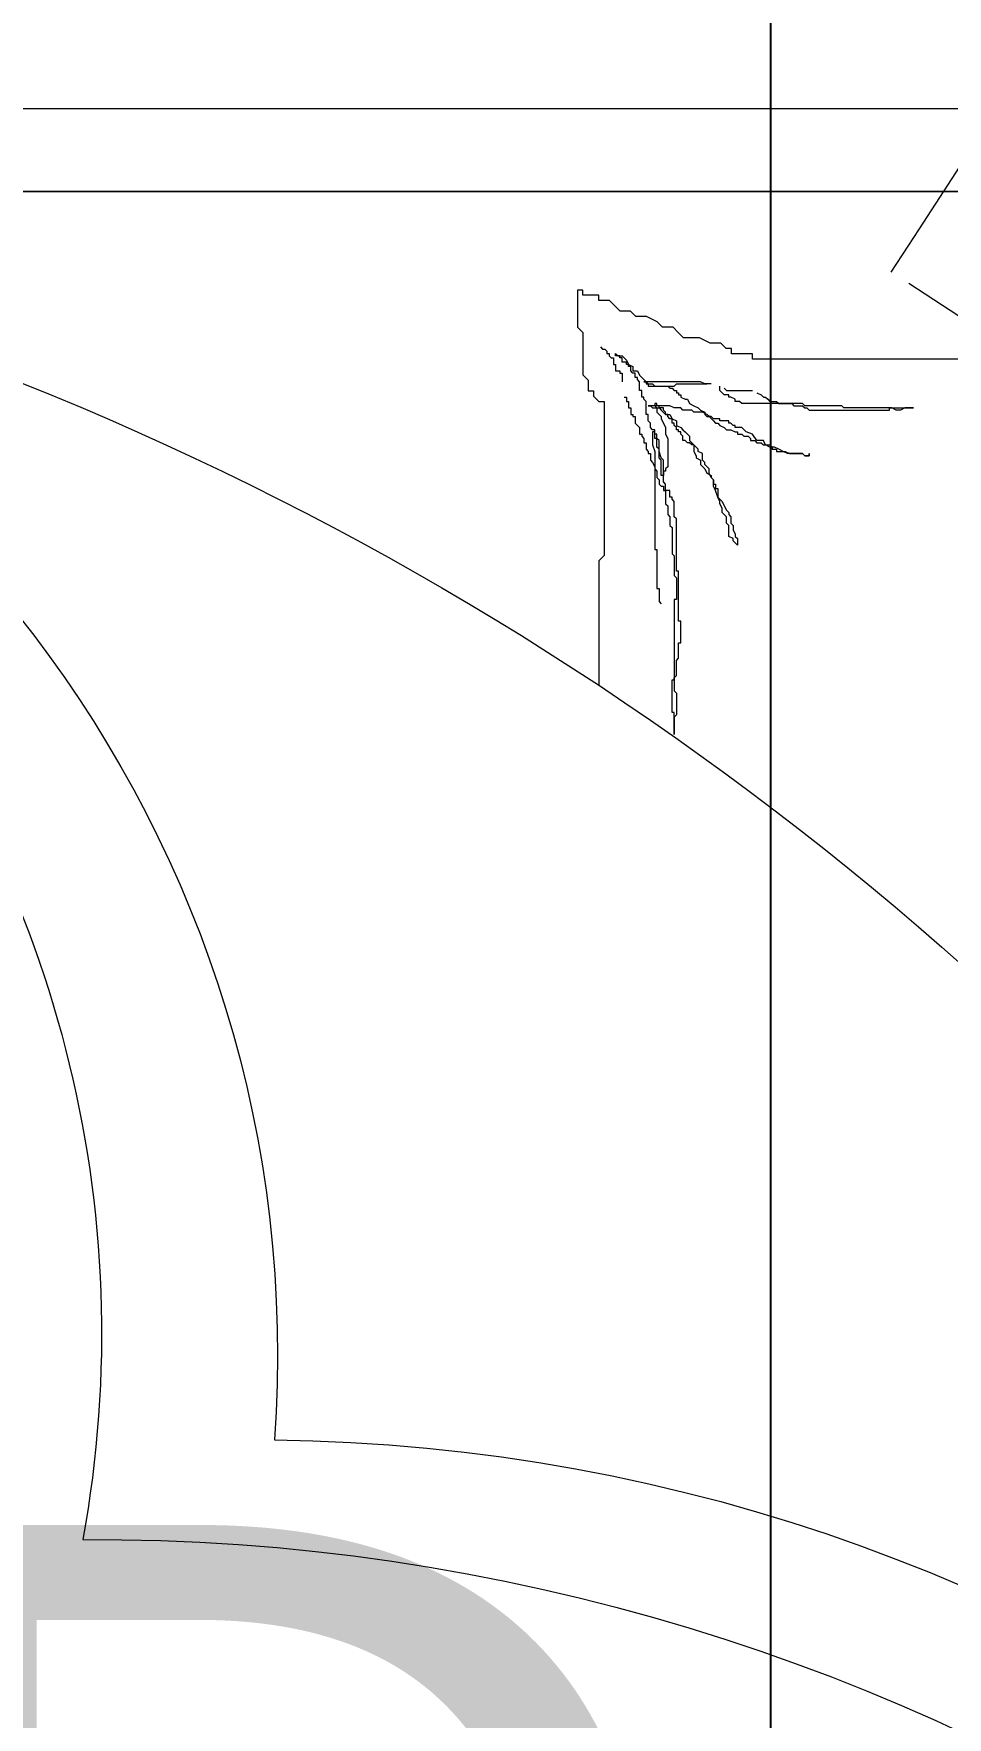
# Model space of a CAD drawing. Extents: x 775040 to 808375, y 4159409 to 4163651.
# Drawn here: x 786002.15 to 786024.11, y 4160324.52 to 4160364.99 of the extents above; entities that cross this region are included whole.
import ezdxf

# ---------------------------------------------------------------- set-up
doc = ezdxf.new("R2010")
doc.units = 0
doc.header["$MEASUREMENT"] = 0
doc.header["$PDMODE"] = 3
doc.linetypes.add('DUZ', pattern=[500, 500])
doc.linetypes.add('HIDDEN', pattern=[0.375, 0.25, -0.125])
doc.layers.get('0').update_dxf_attribs({"linetype": 'DUZ'})
for name, color, linetype, lineweight in [('KAPI', 1, 'Continuous', 15), ('Z_iç ölçü dikey', 111, 'Continuous', 25), ('Z_tefriş', 73, 'Continuous', 5), ('Z_yazı', 4, 'Continuous', 20), ('Z_çerçeve', 44, 'Continuous', 5)]:
    doc.layers.add(name, color=color, linetype=linetype, lineweight=lineweight)
doc.layers.add('POZ', color=3, linetype='Continuous')
doc.styles.add('ARIAL', font='ariblk.ttf', dxfattribs={"height": 1})
doc.styles.add('M2', font='', dxfattribs={"height": 10})
doc.styles.add('OLCUIC', font='ROMANS.SHX', dxfattribs={"width": 0.5})
doc.styles.get('M2').set_extended_font_data('Turkish Arial')
doc.dimstyles.new('ölçü 50', dxfattribs={"dimtxt": 12.5, "dimasz": 7, "dimexe": 5.3, "dimexo": 5, "dimgap": 2.5, "dimtad": 1, "dimdec": 0, "dimzin": 9, "dimdsep": 46, "dimtxsty": 'OLCUIC', "dimblk1": 'ARCHTICK', "dimblk2": 'ARCHTICK', "dimsah": 1, "dimcen": 0, "dimdle": 5.5, "dimadec": 0, "dimazin": 0, "dimtfac": 1, "dimtdec": 0, "dimtix": 1, "dimtofl": 0, "dimtmove": 1, "dimatfit": 3, "dimldrblk": 'ARCHTICK', "dimfxl": 0, "dimtolj": 1, "dimtzin": 0, "dimarcsym": 0})

# ---------------------------------------------------------------- blocks, each defined once
blk = doc.blocks.new('AFWGHWG')
at = {"layer": 'KAPI', "color": 1, "linetype": 'HIDDEN', "ltscale": 10}
blk.add_line((795718.256, 4180063.512), (795714.987, 4180068.544), dxfattribs=at)
blk.add_lwpolyline([(795715.447, 4180059.392), (795716.705, 4180060.209), (795716.16, 4180061.048), (795716.244, 4180061.102), (795716.421, 4180060.829), (795718.937, 4180062.464), (795718.256, 4180063.512)], dxfattribs=at)
at = {"layer": 'KAPI', "style": 'M2', "flags": 4}
blk.add_attdef('P1', (795602.227, 4180053.992), '', height=10, rotation=270, dxfattribs=at)
at = {"layer": 'POZ', "style": 'M2', "flags": 4}
for p in [(795625.309, 4180049.95), (795625.309, 4180033.135)]:
    blk.add_attdef('150', p, '', height=10, dxfattribs=at)
blk = doc.blocks.new('_ARCHTICK')
at = {"color": 0, "linetype": 'ByBlock', "const_width": 0.15}
blk.add_lwpolyline([(-0.5, -0.5), (0.5, 0.5)], dxfattribs=at)
blk = doc.blocks.new('*D264')
at = {"layer": 'Defpoints', "color": 0, "linetype": 'Continuous', "transparency": 16777216}
for p in [(786019.866, 4160488.755), (786041.556, 4160488.755), (786041.949, 4160108.755)]:
    blk.add_point(p, dxfattribs=at)
at = {"layer": 'Z_iç ölçü dikey', "color": 0, "linetype": 'Continuous', "lineweight": -2, "transparency": 16777216}
for p, q in [((786019.866, 4160103.255), (786019.866, 4160494.255)), ((786036.556, 4160488.755), (786014.566, 4160488.755)), ((786036.949, 4160108.755), (786014.566, 4160108.755))]:
    blk.add_line(p, q, dxfattribs=at)
at = {"layer": 'Z_iç ölçü dikey', "color": 0, "linetype": 'Continuous', "lineweight": -2, "transparency": 16777216, "xscale": 7, "yscale": 7, "zscale": 7}
for p, rotation in [((786019.866, 4160488.755), 90), ((786019.866, 4160108.755), 270)]:
    blk.add_blockref('_ARCHTICK', p, dxfattribs=dict(at, rotation=rotation))
at = {"layer": 'Z_iç ölçü dikey', "color": 0, "linetype": 'Continuous', "transparency": 16777216, "insert": (786011.116, 4160298.755), "char_height": 12.5, "attachment_point": 5, "rotation": 90, "style": 'OLCUIC'}
blk.add_mtext('\\A1;380', dxfattribs=at)
blk = doc.blocks.new('YATAK 1')
at = {"layer": 'Z_tefriş'}
for p, q in [((-8791.057, 16917.306), (-8791.057, 17107.306)), ((-8793.057, 17095.306), (-8793.057, 16929.306)), ((-8793.057, 16929.306), (-8793.057, 17095.306)), ((-8797.08, 17080.817), (-8797.08, 17075.59)), ((-8798.255, 17078.884), (-8798.255, 17079.459)), ((-8798.255, 17079.459), (-8798.255, 17079.25)), ((-8798.255, 17079.25), (-8798.307, 17079.145)), ((-8798.307, 17079.145), (-8798.307, 17079.041)), ((-8798.307, 17079.041), (-8798.255, 17078.936)), ((-8798.307, 17076.95), (-8798.307, 17078.884)), ((-8798.307, 17078.884), (-8798.255, 17078.884)), ((-8798.255, 17078.936), (-8798.255, 17077.786)), ((-8798.255, 17077.786), (-8798.203, 17077.734)), ((-8798.203, 17077.734), (-8798.203, 17076.845)), ((-8799.406, 17076.845), (-8799.406, 17076.95)), ((-8799.406, 17076.95), (-8799.354, 17076.95)), ((-8799.354, 17076.95), (-8799.406, 17076.95)), ((-8799.406, 17076.95), (-8799.406, 17076.845)), ((-8799.354, 17076.793), (-8799.406, 17076.845)), ((-8799.406, 17076.845), (-8799.354, 17076.793)), ((-8799.354, 17076.48), (-8799.354, 17076.793)), ((-8799.354, 17076.793), (-8799.354, 17076.427)), ((-8798.255, 17076.898), (-8798.307, 17076.95)), ((-8798.255, 17076.845), (-8798.255, 17076.898)), ((-8798.203, 17076.793), (-8798.255, 17076.845)), ((-8798.203, 17076.845), (-8798.151, 17076.793)), ((-8798.203, 17076.584), (-8798.203, 17076.793)), ((-8798.151, 17076.793), (-8798.151, 17075.33)), ((-8799.301, 17076.375), (-8799.354, 17076.48)), ((-8799.354, 17076.427), (-8799.301, 17076.323)), ((-8799.301, 17076.166), (-8799.301, 17076.375)), ((-8799.301, 17076.323), (-8799.249, 17076.218)), ((-8799.249, 17076.218), (-8799.197, 17076.114)), ((-8798.151, 17076.532), (-8798.203, 17076.584)), ((-8798.151, 17076.218), (-8798.151, 17076.532)), ((-8798.098, 17076.166), (-8798.151, 17076.218)), ((-8799.249, 17076.166), (-8799.301, 17076.166)), ((-8799.249, 17076.061), (-8799.249, 17076.166)), ((-8799.197, 17076.061), (-8799.249, 17076.061)), ((-8799.197, 17076.114), (-8799.197, 17076.009)), ((-8799.144, 17076.009), (-8799.197, 17076.061)), ((-8799.197, 17076.009), (-8799.144, 17075.905)), ((-8799.144, 17075.852), (-8799.144, 17076.009)), ((-8799.144, 17075.905), (-8799.04, 17075.852)), ((-8799.092, 17075.8), (-8799.144, 17075.852)), ((-8799.092, 17075.696), (-8799.092, 17075.8)), ((-8799.04, 17075.852), (-8799.04, 17075.696)), ((-8798.098, 17076.009), (-8798.098, 17076.166)), ((-8798.046, 17075.957), (-8798.098, 17076.009)), ((-8797.994, 17075.905), (-8798.046, 17075.957)), ((-8797.994, 17075.852), (-8797.994, 17075.905)), ((-8797.941, 17075.8), (-8797.994, 17075.852)), ((-8797.889, 17075.696), (-8797.941, 17075.8)), ((-8799.04, 17075.643), (-8799.092, 17075.696)), ((-8799.04, 17075.696), (-8798.883, 17075.591)), ((-8799.04, 17075.539), (-8799.04, 17075.643)), ((-8798.988, 17075.539), (-8799.04, 17075.539)), ((-8798.935, 17075.486), (-8798.988, 17075.539)), ((-8798.935, 17075.382), (-8798.935, 17075.486)), ((-8798.883, 17075.591), (-8798.831, 17075.434)), ((-8798.831, 17075.434), (-8798.726, 17075.33)), ((-8797.837, 17074.964), (-8797.837, 17075.591)), ((-8797.08, 17075.59), (-8796.953, 17075.59)), ((-8796.953, 17075.59), (-8796.953, 17075.081)), ((-8801.394, 17075.225), (-8801.551, 17075.225)), ((-8801.551, 17075.225), (-8801.499, 17075.173)), ((-8801.499, 17075.173), (-8801.446, 17075.121)), ((-8801.446, 17075.121), (-8801.394, 17075.121)), ((-8801.342, 17075.173), (-8801.394, 17075.225)), ((-8801.394, 17075.121), (-8801.342, 17075.016)), ((-8801.289, 17075.173), (-8801.342, 17075.173)), ((-8801.342, 17075.016), (-8801.08, 17075.016)), ((-8801.185, 17075.121), (-8801.289, 17075.173)), ((-8801.08, 17075.121), (-8801.185, 17075.121)), ((-8801.028, 17075.068), (-8801.08, 17075.121)), ((-8801.08, 17075.016), (-8801.028, 17074.964)), ((-8800.871, 17075.068), (-8801.028, 17075.068)), ((-8800.819, 17075.016), (-8800.871, 17075.068)), ((-8800.766, 17075.016), (-8800.819, 17075.016)), ((-8800.714, 17074.964), (-8800.766, 17075.016)), ((-8798.883, 17075.33), (-8798.935, 17075.382)), ((-8798.883, 17075.225), (-8798.883, 17075.33)), ((-8798.831, 17075.225), (-8798.883, 17075.225)), ((-8798.831, 17075.173), (-8798.831, 17075.225)), ((-8798.778, 17075.068), (-8798.831, 17075.173)), ((-8798.778, 17074.964), (-8798.778, 17075.068)), ((-8798.726, 17075.33), (-8798.726, 17075.173)), ((-8798.726, 17075.173), (-8798.674, 17075.173)), ((-8798.674, 17075.173), (-8798.674, 17075.121)), ((-8798.674, 17075.121), (-8798.621, 17075.068)), ((-8798.621, 17075.068), (-8798.621, 17075.016)), ((-8798.621, 17075.016), (-8798.569, 17075.016)), ((-8798.569, 17075.016), (-8798.569, 17074.807)), ((-8798.151, 17075.33), (-8798.098, 17075.277)), ((-8798.098, 17075.277), (-8798.098, 17075.173)), ((-8798.098, 17075.173), (-8798.046, 17075.173)), ((-8798.046, 17075.173), (-8797.994, 17075.068)), ((-8797.994, 17075.068), (-8797.994, 17075.016)), ((-8797.994, 17075.016), (-8797.941, 17075.016)), ((-8797.941, 17075.016), (-8797.941, 17074.911)), ((-8796.953, 17075.081), (-8796.825, 17075.081)), ((-8796.825, 17075.081), (-8796.825, 17074.953)), ((-8801.028, 17074.964), (-8800.871, 17074.964)), ((-8800.871, 17074.964), (-8800.819, 17074.911)), ((-8800.819, 17074.911), (-8800.766, 17074.859)), ((-8800.766, 17074.859), (-8800.662, 17074.859)), ((-8800.609, 17074.911), (-8800.714, 17074.964)), ((-8800.662, 17074.859), (-8800.557, 17074.807)), ((-8800.505, 17074.859), (-8800.609, 17074.911)), ((-8800.557, 17074.807), (-8800.505, 17074.807)), ((-8800.452, 17074.807), (-8800.505, 17074.859)), ((-8800.505, 17074.807), (-8800.4, 17074.755)), ((-8800.4, 17074.755), (-8800.452, 17074.807)), ((-8800.191, 17074.755), (-8800.4, 17074.755)), ((-8800.4, 17074.755), (-8800.243, 17074.702)), ((-8800.243, 17074.702), (-8800.138, 17074.65)), ((-8800.191, 17074.702), (-8800.191, 17074.755)), ((-8800.086, 17074.702), (-8800.191, 17074.702)), ((-8800.138, 17074.65), (-8799.982, 17074.65)), ((-8800.086, 17074.65), (-8800.086, 17074.702)), ((-8799.982, 17074.65), (-8800.086, 17074.65)), ((-8799.929, 17074.598), (-8799.982, 17074.65)), ((-8799.982, 17074.65), (-8799.929, 17074.598)), ((-8799.877, 17074.598), (-8799.929, 17074.598)), ((-8799.929, 17074.598), (-8799.825, 17074.546)), ((-8799.825, 17074.493), (-8799.877, 17074.598)), ((-8798.726, 17074.911), (-8798.778, 17074.964)), ((-8798.674, 17074.807), (-8798.726, 17074.911)), ((-8798.621, 17074.755), (-8798.674, 17074.807)), ((-8798.621, 17074.702), (-8798.621, 17074.755)), ((-8798.569, 17074.65), (-8798.621, 17074.702)), ((-8798.569, 17074.807), (-8798.517, 17074.807)), ((-8798.464, 17074.546), (-8798.569, 17074.65)), ((-8798.517, 17074.807), (-8798.517, 17074.65)), ((-8798.517, 17074.65), (-8798.464, 17074.598)), ((-8798.464, 17074.598), (-8798.464, 17074.546)), ((-8797.941, 17074.911), (-8797.889, 17074.859)), ((-8797.889, 17074.859), (-8797.837, 17074.807)), ((-8797.784, 17074.911), (-8797.837, 17074.964)), ((-8797.837, 17074.807), (-8797.732, 17074.807)), ((-8797.68, 17074.598), (-8797.68, 17074.441)), ((-8796.825, 17074.953), (-8796.698, 17074.826)), ((-8796.698, 17074.826), (-8796.698, 17074.571)), ((-8799.825, 17074.546), (-8799.72, 17074.546)), ((-8799.72, 17074.441), (-8799.825, 17074.493)), ((-8799.72, 17074.546), (-8799.615, 17074.441)), ((-8799.615, 17074.337), (-8799.72, 17074.441)), ((-8799.615, 17074.441), (-8799.563, 17074.441)), ((-8799.511, 17074.337), (-8799.615, 17074.337)), ((-8799.563, 17074.441), (-8799.511, 17074.389)), ((-8799.511, 17074.389), (-8799.354, 17074.389)), ((-8799.458, 17074.232), (-8799.511, 17074.337)), ((-8799.406, 17074.232), (-8799.458, 17074.232)), ((-8799.301, 17074.18), (-8799.406, 17074.232)), ((-8799.354, 17074.389), (-8799.301, 17074.284)), ((-8799.301, 17074.284), (-8799.249, 17074.284)), ((-8799.144, 17074.18), (-8799.301, 17074.18)), ((-8799.249, 17074.284), (-8799.197, 17074.232)), ((-8799.197, 17074.232), (-8799.144, 17074.18)), ((-8799.04, 17074.075), (-8799.144, 17074.18)), ((-8799.144, 17074.18), (-8799.144, 17074.127)), ((-8798.464, 17074.493), (-8798.464, 17074.546)), ((-8798.464, 17074.546), (-8798.412, 17074.493)), ((-8798.412, 17074.441), (-8798.464, 17074.493)), ((-8798.412, 17074.493), (-8798.36, 17074.389)), ((-8798.36, 17074.441), (-8798.412, 17074.441)), ((-8798.307, 17074.337), (-8798.36, 17074.441)), ((-8798.36, 17074.389), (-8798.36, 17074.18)), ((-8798.36, 17074.18), (-8798.307, 17074.127)), ((-8798.255, 17074.284), (-8798.307, 17074.337)), ((-8798.203, 17074.18), (-8798.255, 17074.284)), ((-8798.151, 17074.075), (-8798.203, 17074.18)), ((-8797.68, 17073.762), (-8797.68, 17074.493)), ((-8797.68, 17074.441), (-8797.627, 17074.337)), ((-8797.627, 17074.337), (-8797.627, 17072.978)), ((-8796.698, 17074.571), (-8796.57, 17074.316)), ((-8796.57, 17074.316), (-8796.57, 17073.933)), ((-8804.324, 17073.762), (-8804.271, 17073.814)), ((-8804.271, 17073.814), (-8803.905, 17073.814)), ((-8803.905, 17073.814), (-8803.905, 17073.866)), ((-8803.905, 17073.866), (-8803.382, 17073.866)), ((-8803.382, 17073.866), (-8803.382, 17073.814)), ((-8803.382, 17073.814), (-8802.179, 17073.814)), ((-8802.179, 17073.814), (-8802.179, 17073.762)), ((-8799.144, 17074.127), (-8799.092, 17074.075)), ((-8799.092, 17074.075), (-8799.092, 17074.023)), ((-8799.092, 17074.023), (-8799.04, 17073.971)), ((-8798.935, 17074.075), (-8799.04, 17074.075)), ((-8799.04, 17073.971), (-8799.04, 17073.918)), ((-8799.04, 17073.918), (-8798.935, 17073.918)), ((-8798.883, 17074.023), (-8798.935, 17074.075)), ((-8798.935, 17073.918), (-8798.883, 17073.866)), ((-8798.831, 17073.971), (-8798.883, 17074.023)), ((-8798.883, 17073.866), (-8798.831, 17073.866)), ((-8798.778, 17073.918), (-8798.831, 17073.971)), ((-8798.831, 17073.866), (-8798.831, 17073.814)), ((-8798.831, 17073.814), (-8798.778, 17073.814)), ((-8798.726, 17073.866), (-8798.778, 17073.918)), ((-8798.778, 17073.814), (-8798.778, 17073.762)), ((-8798.674, 17073.762), (-8798.726, 17073.866)), ((-8798.307, 17074.127), (-8798.307, 17073.918)), ((-8798.307, 17073.918), (-8798.255, 17073.866)), ((-8798.255, 17073.866), (-8798.255, 17073.709)), ((-8798.046, 17074.023), (-8798.151, 17074.075)), ((-8798.046, 17073.971), (-8798.046, 17074.023)), ((-8797.994, 17073.866), (-8798.046, 17073.971)), ((-8797.941, 17073.866), (-8797.994, 17073.866)), ((-8797.941, 17073.814), (-8797.941, 17073.866)), ((-8797.889, 17073.814), (-8797.941, 17073.814)), ((-8797.889, 17073.762), (-8797.889, 17073.814)), ((-8796.57, 17073.933), (-8796.443, 17073.806)), ((-8796.443, 17073.806), (-8796.315, 17073.678)), ((-8805.684, 17073.709), (-8806.102, 17073.709)), ((-8806.102, 17073.709), (-8805.579, 17073.709)), ((-8805.631, 17073.762), (-8805.684, 17073.709)), ((-8805.108, 17073.762), (-8805.631, 17073.762)), ((-8805.579, 17073.709), (-8805.579, 17073.657)), ((-8805.579, 17073.657), (-8804.794, 17073.657)), ((-8805.056, 17073.709), (-8805.108, 17073.762)), ((-8802.859, 17073.709), (-8805.056, 17073.709)), ((-8804.794, 17073.657), (-8804.794, 17073.709)), ((-8804.794, 17073.709), (-8804.742, 17073.709)), ((-8804.742, 17073.709), (-8804.69, 17073.762)), ((-8804.69, 17073.762), (-8804.324, 17073.762)), ((-8802.911, 17073.343), (-8802.963, 17073.396)), ((-8802.859, 17073.762), (-8802.859, 17073.709)), ((-8802.336, 17073.762), (-8802.859, 17073.762)), ((-8802.283, 17073.709), (-8802.336, 17073.762)), ((-8801.813, 17073.709), (-8802.283, 17073.709)), ((-8802.179, 17073.762), (-8800.923, 17073.762)), ((-8801.76, 17073.657), (-8801.813, 17073.709)), ((-8801.132, 17073.657), (-8801.76, 17073.657)), ((-8801.08, 17073.605), (-8801.132, 17073.657)), ((-8800.871, 17073.605), (-8801.08, 17073.605)), ((-8800.923, 17073.762), (-8800.871, 17073.709)), ((-8800.871, 17073.709), (-8800.505, 17073.709)), ((-8800.819, 17073.552), (-8800.871, 17073.605)), ((-8800.609, 17073.552), (-8800.819, 17073.552)), ((-8800.557, 17073.5), (-8800.609, 17073.552)), ((-8800.243, 17073.5), (-8800.557, 17073.5)), ((-8800.505, 17073.709), (-8800.452, 17073.657)), ((-8800.452, 17073.657), (-8800.4, 17073.657)), ((-8800.4, 17073.657), (-8800.4, 17073.605)), ((-8800.4, 17073.605), (-8800.243, 17073.605)), ((-8800.243, 17073.605), (-8800.243, 17073.5)), ((-8800.243, 17073.448), (-8800.243, 17073.5)), ((-8800.243, 17073.5), (-8800.086, 17073.5)), ((-8800.138, 17073.448), (-8800.243, 17073.448)), ((-8800.138, 17073.396), (-8800.138, 17073.448)), ((-8800.086, 17073.343), (-8800.138, 17073.396)), ((-8800.086, 17073.5), (-8800.034, 17073.448)), ((-8800.034, 17073.448), (-8799.877, 17073.448)), ((-8799.877, 17073.448), (-8799.877, 17073.396)), ((-8799.772, 17073.448), (-8799.877, 17073.448)), ((-8799.877, 17073.448), (-8799.511, 17073.448)), ((-8799.877, 17073.396), (-8799.511, 17073.396)), ((-8799.772, 17073.5), (-8799.772, 17073.448)), ((-8799.72, 17073.5), (-8799.772, 17073.5)), ((-8799.668, 17073.552), (-8799.72, 17073.5)), ((-8798.988, 17073.552), (-8799.668, 17073.552)), ((-8799.511, 17073.448), (-8799.458, 17073.396)), ((-8799.511, 17073.396), (-8799.458, 17073.343)), ((-8799.458, 17073.396), (-8799.301, 17073.343)), ((-8798.883, 17073.5), (-8798.988, 17073.552)), ((-8798.726, 17073.5), (-8798.883, 17073.5)), ((-8798.778, 17073.762), (-8798.726, 17073.762)), ((-8798.726, 17073.762), (-8798.674, 17073.709)), ((-8798.621, 17073.448), (-8798.726, 17073.5)), ((-8798.569, 17073.762), (-8798.674, 17073.762)), ((-8798.674, 17073.709), (-8798.621, 17073.709)), ((-8798.621, 17073.709), (-8798.621, 17073.657)), ((-8798.621, 17073.657), (-8798.517, 17073.657)), ((-8798.517, 17073.396), (-8798.621, 17073.448)), ((-8798.517, 17073.657), (-8798.569, 17073.762)), ((-8798.412, 17073.605), (-8798.517, 17073.657)), ((-8798.517, 17073.657), (-8798.517, 17073.605)), ((-8798.517, 17073.605), (-8798.464, 17073.552)), ((-8798.464, 17073.396), (-8798.517, 17073.396)), ((-8798.464, 17073.552), (-8798.412, 17073.552)), ((-8798.412, 17073.343), (-8798.464, 17073.396)), ((-8798.412, 17073.5), (-8798.412, 17073.605)), ((-8798.412, 17073.552), (-8798.412, 17073.5)), ((-8798.307, 17073.396), (-8798.412, 17073.5)), ((-8798.412, 17073.5), (-8798.36, 17073.5)), ((-8798.36, 17073.5), (-8798.307, 17073.448)), ((-8798.307, 17073.448), (-8798.255, 17073.448)), ((-8798.255, 17073.343), (-8798.307, 17073.396)), ((-8798.255, 17073.709), (-8798.203, 17073.605)), ((-8798.255, 17073.448), (-8798.255, 17073.343)), ((-8798.203, 17073.605), (-8798.203, 17073.082)), ((-8797.837, 17073.762), (-8797.889, 17073.762)), ((-8797.837, 17073.709), (-8797.837, 17073.762)), ((-8797.784, 17073.657), (-8797.837, 17073.709)), ((-8797.784, 17073.605), (-8797.784, 17073.657)), ((-8797.732, 17073.552), (-8797.784, 17073.605)), ((-8797.732, 17073.709), (-8797.68, 17073.762)), ((-8797.732, 17073.239), (-8797.732, 17073.709)), ((-8797.732, 17073.082), (-8797.732, 17073.552)), ((-8796.315, 17073.678), (-8796.315, 17073.423)), ((-8796.315, 17073.423), (-8796.187, 17073.296)), ((-8802.597, 17073.343), (-8802.911, 17073.343)), ((-8802.597, 17073.291), (-8802.597, 17073.343)), ((-8801.656, 17073.291), (-8802.597, 17073.291)), ((-8801.656, 17073.239), (-8801.656, 17073.291)), ((-8799.301, 17073.239), (-8801.656, 17073.239)), ((-8799.982, 17073.343), (-8800.086, 17073.343)), ((-8799.929, 17073.291), (-8799.982, 17073.343)), ((-8799.772, 17073.291), (-8799.929, 17073.291)), ((-8799.72, 17073.239), (-8799.772, 17073.291)), ((-8799.668, 17073.239), (-8799.72, 17073.239)), ((-8799.563, 17073.187), (-8799.668, 17073.239)), ((-8799.511, 17073.134), (-8799.563, 17073.187)), ((-8799.354, 17073.134), (-8799.511, 17073.134)), ((-8799.458, 17073.343), (-8799.249, 17073.343)), ((-8799.354, 17073.082), (-8799.354, 17073.134)), ((-8799.301, 17073.082), (-8799.354, 17073.082)), ((-8799.301, 17073.343), (-8799.04, 17073.343)), ((-8799.144, 17073.187), (-8799.301, 17073.239)), ((-8799.249, 17073.03), (-8799.301, 17073.082)), ((-8799.249, 17073.343), (-8799.197, 17073.291)), ((-8799.092, 17073.03), (-8799.249, 17073.03)), ((-8799.197, 17073.291), (-8798.988, 17073.291)), ((-8798.831, 17073.187), (-8799.144, 17073.187)), ((-8799.092, 17072.978), (-8799.092, 17073.03)), ((-8798.988, 17072.978), (-8799.092, 17072.978)), ((-8799.04, 17073.343), (-8798.988, 17073.291)), ((-8798.988, 17073.291), (-8798.988, 17073.239)), ((-8798.988, 17073.291), (-8798.883, 17073.291)), ((-8798.988, 17073.239), (-8798.778, 17073.239)), ((-8798.935, 17072.925), (-8798.988, 17072.978)), ((-8798.883, 17073.291), (-8798.883, 17073.239)), ((-8798.883, 17073.239), (-8798.831, 17073.239)), ((-8798.831, 17073.239), (-8798.831, 17073.187)), ((-8798.778, 17073.239), (-8798.778, 17073.187)), ((-8798.778, 17073.187), (-8798.726, 17073.134)), ((-8798.726, 17073.134), (-8798.621, 17073.134)), ((-8798.621, 17073.134), (-8798.569, 17073.082)), ((-8798.569, 17073.082), (-8798.412, 17073.082)), ((-8798.36, 17073.291), (-8798.412, 17073.343)), ((-8798.412, 17073.082), (-8798.412, 17073.03)), ((-8798.412, 17073.03), (-8798.098, 17073.03)), ((-8798.255, 17073.291), (-8798.36, 17073.291)), ((-8798.255, 17073.187), (-8798.255, 17073.343)), ((-8798.255, 17073.343), (-8798.203, 17073.343)), ((-8798.203, 17073.239), (-8798.255, 17073.291)), ((-8798.203, 17073.134), (-8798.255, 17073.187)), ((-8798.203, 17073.343), (-8798.203, 17073.291)), ((-8798.203, 17073.291), (-8798.151, 17073.291)), ((-8798.151, 17073.239), (-8798.203, 17073.239)), ((-8798.203, 17073.082), (-8798.203, 17073.134)), ((-8798.151, 17073.291), (-8798.151, 17073.239)), ((-8798.098, 17073.03), (-8798.046, 17072.978)), ((-8798.046, 17072.978), (-8797.994, 17072.978)), ((-8797.994, 17072.978), (-8797.994, 17072.925)), ((-8797.68, 17073.187), (-8797.732, 17073.239)), ((-8797.68, 17073.082), (-8797.732, 17073.082)), ((-8797.68, 17073.082), (-8797.68, 17073.187)), ((-8797.627, 17073.03), (-8797.68, 17073.082)), ((-8797.68, 17073.03), (-8797.68, 17073.082)), ((-8797.627, 17073.03), (-8797.68, 17073.03)), ((-8797.523, 17072.925), (-8797.627, 17073.03)), ((-8797.627, 17072.978), (-8797.627, 17073.03)), ((-8796.187, 17073.296), (-8796.06, 17073.041)), ((-8796.06, 17073.041), (-8796.06, 17072.786)), ((-8798.883, 17072.925), (-8798.935, 17072.925)), ((-8798.883, 17072.873), (-8798.883, 17072.925)), ((-8798.726, 17072.873), (-8798.883, 17072.873)), ((-8798.674, 17072.821), (-8798.726, 17072.873)), ((-8798.621, 17072.768), (-8798.674, 17072.821)), ((-8798.464, 17072.768), (-8798.621, 17072.768)), ((-8798.464, 17072.716), (-8798.464, 17072.768)), ((-8798.412, 17072.716), (-8798.464, 17072.716)), ((-8798.412, 17072.664), (-8798.412, 17072.716)), ((-8798.255, 17072.664), (-8798.412, 17072.664)), ((-8798.255, 17072.612), (-8798.255, 17072.664)), ((-8798.098, 17072.612), (-8798.255, 17072.612)), ((-8798.098, 17072.559), (-8798.098, 17072.612)), ((-8797.994, 17072.925), (-8797.837, 17072.925)), ((-8797.837, 17072.925), (-8797.837, 17072.873)), ((-8797.837, 17072.873), (-8797.627, 17072.873)), ((-8797.627, 17072.873), (-8797.575, 17072.821)), ((-8797.575, 17072.821), (-8797.523, 17072.821)), ((-8797.47, 17072.873), (-8797.523, 17072.925)), ((-8797.523, 17072.821), (-8797.523, 17072.768)), ((-8797.523, 17072.768), (-8797.418, 17072.768)), ((-8797.366, 17072.821), (-8797.47, 17072.873)), ((-8797.418, 17072.768), (-8797.418, 17072.716)), ((-8797.418, 17072.716), (-8797.366, 17072.664)), ((-8797.366, 17072.716), (-8797.366, 17072.821)), ((-8797.261, 17072.716), (-8797.366, 17072.716)), ((-8797.366, 17072.664), (-8797.261, 17072.664)), ((-8797.209, 17072.612), (-8797.261, 17072.716)), ((-8797.261, 17072.664), (-8797.261, 17072.612)), ((-8797.261, 17072.612), (-8797.209, 17072.612)), ((-8797.209, 17072.612), (-8797.209, 17072.559)), ((-8797.104, 17072.559), (-8797.209, 17072.612)), ((-8796.06, 17072.786), (-8795.932, 17072.659)), ((-8795.932, 17072.659), (-8795.932, 17072.404)), ((-8797.994, 17072.559), (-8798.098, 17072.559)), ((-8797.994, 17072.507), (-8797.994, 17072.559)), ((-8797.418, 17072.455), (-8797.627, 17072.455)), ((-8797.418, 17072.403), (-8797.418, 17072.455)), ((-8797.366, 17072.403), (-8797.418, 17072.403)), ((-8797.366, 17072.298), (-8797.366, 17072.403)), ((-8797.209, 17072.298), (-8797.366, 17072.298)), ((-8797.209, 17072.559), (-8797.157, 17072.559)), ((-8797.209, 17072.246), (-8797.209, 17072.298)), ((-8797.052, 17072.246), (-8797.209, 17072.246)), ((-8797.157, 17072.559), (-8797.157, 17072.455)), ((-8797.157, 17072.455), (-8797.052, 17072.455)), ((-8797.052, 17072.507), (-8797.104, 17072.559)), ((-8797, 17072.455), (-8797.052, 17072.507)), ((-8797.052, 17072.455), (-8797.052, 17072.403)), ((-8797.052, 17072.403), (-8797, 17072.403)), ((-8797.052, 17072.194), (-8797.052, 17072.246)), ((-8797, 17072.141), (-8797.052, 17072.194)), ((-8797, 17072.35), (-8797, 17072.455)), ((-8797, 17072.403), (-8797, 17072.298)), ((-8796.947, 17072.298), (-8797, 17072.35)), ((-8797, 17072.298), (-8796.947, 17072.298)), ((-8795.932, 17072.404), (-8795.805, 17072.276)), ((-8795.805, 17072.276), (-8795.677, 17072.149)), ((-8801.929, 17071.894), (-8804.925, 17071.894)), ((-8801.801, 17072.021), (-8801.929, 17071.894)), ((-8798.101, 17072.021), (-8801.801, 17072.021)), ((-8798.101, 17071.894), (-8798.101, 17072.021)), ((-8797.974, 17071.766), (-8798.101, 17071.894)), ((-8797.846, 17071.766), (-8797.974, 17071.766)), ((-8797.846, 17071.639), (-8797.846, 17071.766)), ((-8796.947, 17072.141), (-8797, 17072.141)), ((-8796.947, 17072.089), (-8796.947, 17072.141)), ((-8796.895, 17072.089), (-8796.947, 17072.089)), ((-8796.843, 17072.037), (-8796.895, 17072.089)), ((-8796.843, 17071.984), (-8796.843, 17072.037)), ((-8796.79, 17071.932), (-8796.843, 17071.984)), ((-8795.677, 17072.149), (-8795.677, 17071.894)), ((-8795.677, 17071.894), (-8795.549, 17071.894)), ((-8795.549, 17071.894), (-8795.549, 17071.511)), ((-8797.591, 17071.639), (-8797.846, 17071.639)), ((-8797.463, 17071.511), (-8797.591, 17071.639)), ((-8796.443, 17071.511), (-8797.463, 17071.511)), ((-8796.315, 17071.384), (-8796.443, 17071.511)), ((-8795.422, 17071.384), (-8796.315, 17071.384)), ((-8795.549, 17071.511), (-8795.422, 17071.511)), ((-8795.422, 17071.511), (-8795.422, 17071.384))]:
    blk.add_line(p, q, dxfattribs=at)
for centre, radius, start, end in [((-8874.637, 17059.766), 49.185, 359.6802, 67.8058), ((-8865.884, 17063.619), 42.83, 0.6433, 76.7367), ((-8869.156, 17029.428), 77, 8.77456, 80.20549), ((-8821.04, 17035.647), 28.524, 11.1732, 94.0534), ((-8820.5, 17032.492), 27.449, 1.1847, 100.3941)]:
    blk.add_arc(centre, radius, start, end, dxfattribs=at)

msp = doc.modelspace()

# ---------------------------------------------------------------- block references
at = {"layer": 'Z_tefriş', "xscale": -1, "rotation": 270}
msp.add_blockref('YATAK 1', (768943.837, 4169154.246), dxfattribs=at)
at = {"layer": 'Z_çerçeve', "linetype": 'Continuous', "xscale": -1}
msp.add_blockref('AFWGHWG', (1581741.697, -19703.213), dxfattribs=at)

# ---------------------------------------------------------------- texts
at = {"layer": 'Z_yazı', "insert": (785948.168, 4160318.494), "char_height": 21, "width": 311.9787, "attachment_point": 5, "style": 'ARIAL'}
msp.add_mtext('{\\fArial|b0|i0|c162|p34;YATAK OD.}', dxfattribs=at)

# ---------------------------------------------------------------- dimensions: what is measured, and where the dimension line sits
at = {"layer": 'Z_iç ölçü dikey', "linetype": 'Continuous'}
dim = msp.add_linear_dim(base=(786019.866, 4160488.755), p1=(786041.949, 4160108.755), p2=(786041.556, 4160488.755), angle=90, dimstyle='ölçü 50', dxfattribs=at)
dim.commit()
dim.dimension.update_dxf_attribs({"geometry": '*D264', "text_midpoint": (786011.116, 4160298.755)})

doc.saveas('drawing.dxf')
